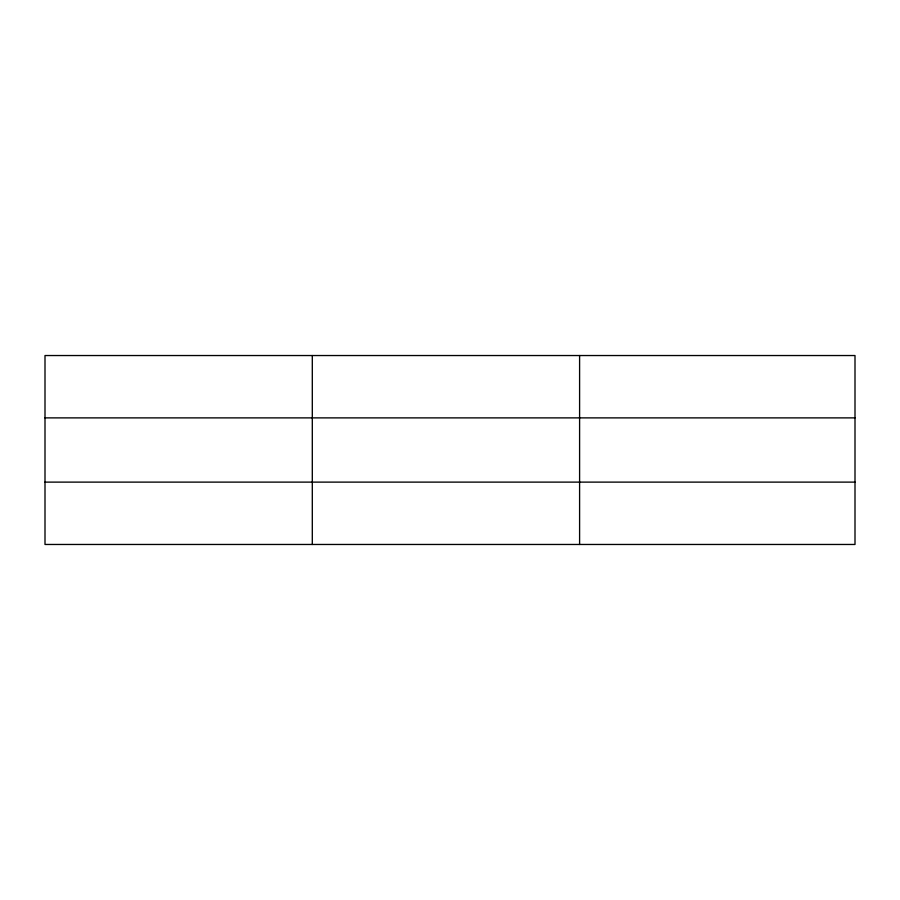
<?xml version="1.0" encoding="UTF-8"?>
<svg xmlns="http://www.w3.org/2000/svg" width="900" height="900" viewBox="0 0 900 900"><rect width="100%" height="100%" fill="white"/><g stroke="black" fill="none" stroke-linecap="round" stroke-linejoin="round"><path stroke-width="1.35" d="M312.3 544.466L312.3 355.534M579.6 544.466L579.6 355.534M855 417.881L855 355.534L45 355.534L45 544.466L855 544.466L855 417.881L45 417.881M45 482.119L855 482.119"/></g></svg>
